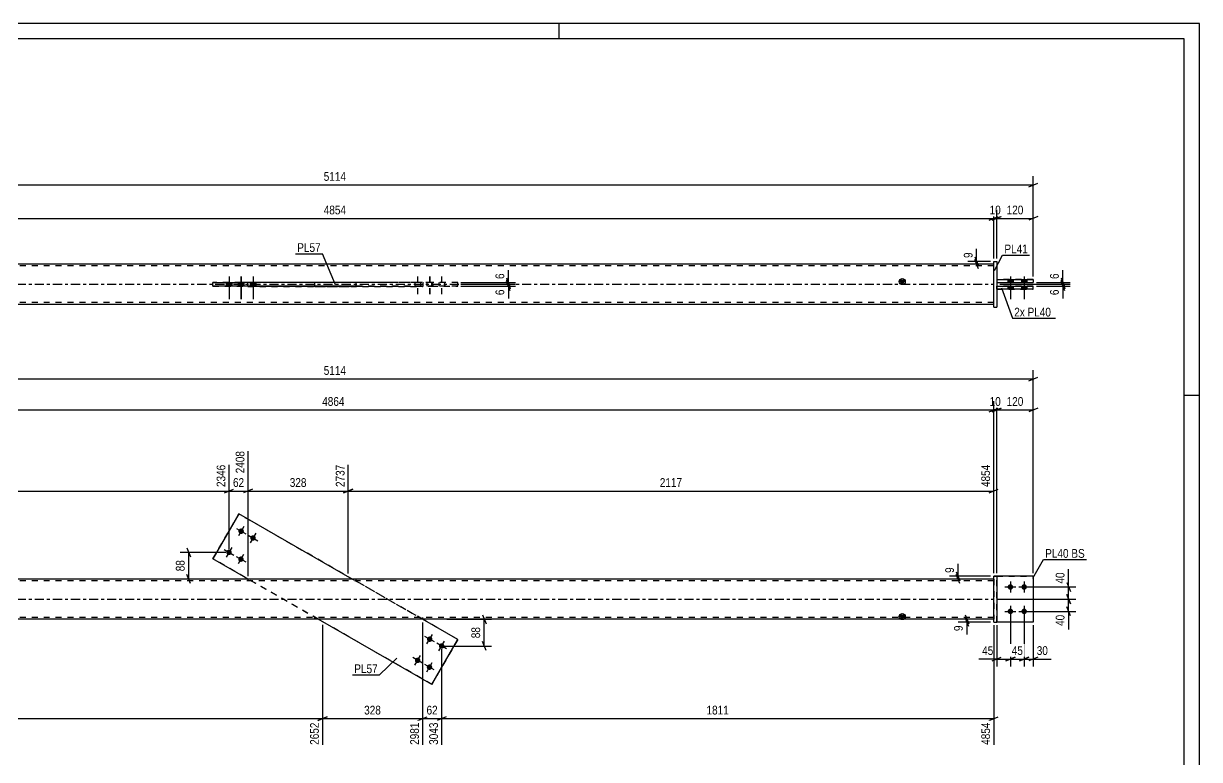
# Model space of a CAD drawing. Header units: millimetres. Extents: x 0 to 594, y 0 to 420.
# Drawn here: x 208.3 to 594, y 178.5 to 420 of the extents above; entities that cross this region are included whole.
import ezdxf

# ---------------------------------------------------------------- set-up
doc = ezdxf.new("R2010")
doc.units = ezdxf.units.MM
doc.linetypes.add('DXK_LINE_DOT2', pattern=[3.9198, 1.9599, -1.9599])
doc.linetypes.add('DXK_LINE_DOT3', pattern=[5.9187, 2.979, -0.9799, 0.9799, -0.9799])
doc.styles.add('Arial Narrow', font='ARIALN.TTF', dxfattribs={"height": 0.2})

# ---------------------------------------------------------------- blocks, each defined once
blk = doc.blocks.new('Unknown-581559839-1128')
at = {"color": 5, "linetype": 'Continuous'}
for p, q in [((594, 420), (0, 420)), ((384, 415), (384, 420)), ((594, 0), (594, 420)), ((589, 415), (5, 415)), ((589, 5), (589, 415)), ((594, 298), (589, 298))]:
    blk.add_line(p, q, dxfattribs=at)
blk = doc.blocks.new('Part-581559839-1918 - 1907')
at = {"color": 2, "linetype": 'Continuous'}
for p, q in [((278.84, 259.09), (270.39, 244.34)), ((278.84, 259.09), (278.84, 259.09)), ((316.11, 237.74), (278.84, 259.09)), ((281.91, 237.74), (270.39, 244.34)), ((270.39, 244.34), (270.39, 244.34)), ((342.23, 203.19), (304.95, 224.54)), ((350.68, 217.94), (339.15, 224.54)), ((342.23, 203.19), (350.68, 217.94)), ((350.68, 217.94), (350.68, 217.94)), ((342.23, 203.19), (342.23, 203.19))]:
    blk.add_line(p, q, dxfattribs=at)
at = {"color": 7, "linetype": 'DXK_LINE_DOT2'}
for p, q in [((270.39, 244.34), (278.84, 259.09)), ((350.68, 217.94), (278.84, 259.09)), ((342.23, 203.19), (270.39, 244.34)), ((304.95, 224.54), (281.91, 237.74)), ((339.15, 224.54), (316.11, 237.74)), ((350.68, 217.94), (342.23, 203.19))]:
    blk.add_line(p, q, dxfattribs=at)
blk = doc.blocks.new('Bolt-581559839-1910 - 1907')
at = {"linetype": 'Continuous'}
for points in [[(341.5, 218.91), (341.68, 218.89), (341.86, 218.83), (342.03, 218.74), (342.17, 218.61), (342.28, 218.46), (342.35, 218.29), (342.39, 218.1), (342.39, 217.92), (342.35, 217.73), (342.28, 217.56), (342.17, 217.41), (342.03, 217.28), (341.86, 217.19), (341.68, 217.13), (341.5, 217.11), (341.31, 217.13), (341.13, 217.19), (340.97, 217.28), (340.83, 217.41), (340.72, 217.56), (340.64, 217.73), (340.6, 217.92), (340.6, 218.1), (340.64, 218.29), (340.72, 218.46), (340.83, 218.61), (340.97, 218.74), (341.13, 218.83), (341.31, 218.89)], [(345.4, 216.67), (345.59, 216.65), (345.77, 216.59), (345.93, 216.5), (346.07, 216.37), (346.18, 216.22), (346.26, 216.05), (346.3, 215.87), (346.3, 215.68), (346.26, 215.49), (346.18, 215.32), (346.07, 215.17), (345.93, 215.04), (345.77, 214.95), (345.59, 214.89), (345.4, 214.87), (345.22, 214.89), (345.04, 214.95), (344.87, 215.04), (344.73, 215.17), (344.62, 215.32), (344.55, 215.49), (344.51, 215.68), (344.51, 215.87), (344.55, 216.05), (344.62, 216.22), (344.73, 216.37), (344.87, 216.5), (345.04, 216.59), (345.22, 216.65)], [(337.52, 211.97), (337.71, 211.95), (337.89, 211.89), (338.05, 211.8), (338.19, 211.67), (338.3, 211.52), (338.38, 211.35), (338.42, 211.16), (338.42, 210.97), (338.38, 210.79), (338.3, 210.62), (338.19, 210.47), (338.05, 210.34), (337.89, 210.25), (337.71, 210.19), (337.52, 210.17), (337.33, 210.19), (337.16, 210.25), (336.99, 210.34), (336.85, 210.47), (336.74, 210.62), (336.67, 210.79), (336.63, 210.97), (336.63, 211.16), (336.67, 211.35), (336.74, 211.52), (336.85, 211.67), (336.99, 211.8), (337.16, 211.89), (337.33, 211.95)], [(341.43, 209.73), (341.61, 209.71), (341.79, 209.65), (341.95, 209.56), (342.09, 209.43), (342.21, 209.28), (342.28, 209.11), (342.32, 208.93), (342.32, 208.74), (342.28, 208.55), (342.21, 208.38), (342.09, 208.23), (341.95, 208.1), (341.79, 208.01), (341.61, 207.95), (341.43, 207.93), (341.24, 207.95), (341.06, 208.01), (340.9, 208.1), (340.76, 208.23), (340.65, 208.38), (340.57, 208.55), (340.53, 208.74), (340.53, 208.93), (340.57, 209.11), (340.65, 209.28), (340.76, 209.43), (340.9, 209.56), (341.06, 209.65), (341.24, 209.71)]]:
    blk.add_hatch(color=1, dxfattribs=at).paths.add_polyline_path(points)
at = {"color": 1, "linetype": 'Continuous'}
for p, q in [((343.06, 217.11), (339.94, 218.9)), ((340.6, 216.45), (342.39, 219.57)), ((346.96, 214.88), (343.84, 216.67)), ((344.51, 214.21), (346.3, 217.33)), ((336.63, 209.51), (338.42, 212.63)), ((339.08, 210.17), (335.96, 211.96)), ((342.99, 207.94), (339.86, 209.73)), ((340.53, 207.27), (342.32, 210.39))]:
    blk.add_line(p, q, dxfattribs=at)
blk = doc.blocks.new('Bolt-581559839-1911 - 1907')
at = {"linetype": 'Continuous'}
for points in [[(279.64, 254.34), (279.83, 254.32), (280, 254.27), (280.17, 254.17), (280.31, 254.05), (280.42, 253.89), (280.49, 253.72), (280.53, 253.54), (280.53, 253.35), (280.49, 253.17), (280.42, 252.99), (280.31, 252.84), (280.17, 252.72), (280, 252.62), (279.83, 252.56), (279.64, 252.54), (279.45, 252.56), (279.27, 252.62), (279.11, 252.72), (278.97, 252.84), (278.86, 252.99), (278.78, 253.17), (278.74, 253.35), (278.74, 253.54), (278.78, 253.72), (278.86, 253.89), (278.97, 254.05), (279.11, 254.17), (279.27, 254.27), (279.45, 254.32)], [(283.54, 252.11), (283.73, 252.09), (283.91, 252.03), (284.07, 251.94), (284.21, 251.81), (284.32, 251.66), (284.4, 251.49), (284.44, 251.3), (284.44, 251.11), (284.4, 250.93), (284.32, 250.76), (284.21, 250.61), (284.07, 250.48), (283.91, 250.39), (283.73, 250.33), (283.54, 250.31), (283.36, 250.33), (283.18, 250.39), (283.01, 250.48), (282.87, 250.61), (282.76, 250.76), (282.69, 250.93), (282.65, 251.11), (282.65, 251.3), (282.69, 251.49), (282.76, 251.66), (282.87, 251.81), (283.01, 251.94), (283.18, 252.03), (283.36, 252.09)], [(275.66, 247.4), (275.85, 247.38), (276.03, 247.32), (276.19, 247.23), (276.33, 247.1), (276.44, 246.95), (276.52, 246.78), (276.56, 246.6), (276.56, 246.41), (276.52, 246.22), (276.44, 246.05), (276.33, 245.9), (276.19, 245.77), (276.03, 245.68), (275.85, 245.62), (275.66, 245.6), (275.47, 245.62), (275.3, 245.68), (275.13, 245.77), (274.99, 245.9), (274.88, 246.05), (274.81, 246.22), (274.77, 246.41), (274.77, 246.6), (274.81, 246.78), (274.88, 246.95), (274.99, 247.1), (275.13, 247.23), (275.3, 247.32), (275.47, 247.38)], [(279.57, 245.17), (279.75, 245.15), (279.93, 245.09), (280.1, 244.99), (280.24, 244.87), (280.35, 244.72), (280.42, 244.54), (280.46, 244.36), (280.46, 244.17), (280.42, 243.99), (280.35, 243.82), (280.24, 243.66), (280.1, 243.54), (279.93, 243.44), (279.75, 243.39), (279.57, 243.37), (279.38, 243.39), (279.2, 243.44), (279.04, 243.54), (278.9, 243.66), (278.79, 243.82), (278.71, 243.99), (278.67, 244.17), (278.67, 244.36), (278.71, 244.54), (278.79, 244.72), (278.9, 244.87), (279.04, 244.99), (279.2, 245.09), (279.38, 245.15)]]:
    blk.add_hatch(color=1, dxfattribs=at).paths.add_polyline_path(points)
at = {"color": 1, "linetype": 'Continuous'}
for p, q in [((280.53, 255.01), (278.74, 251.88)), ((278.08, 254.34), (281.2, 252.55)), ((281.98, 252.1), (285.1, 250.31)), ((284.44, 252.77), (282.65, 249.65)), ((274.1, 247.4), (277.22, 245.61)), ((276.56, 248.06), (274.77, 244.94)), ((278, 245.16), (281.13, 243.37)), ((280.46, 245.83), (278.67, 242.7))]:
    blk.add_line(p, q, dxfattribs=at)
blk = doc.blocks.new('Bolt-581559839-1913 - 1907')
at = {"linetype": 'Continuous'}
for points in [[(531.99, 236.04), (532.18, 236.02), (532.36, 235.96), (532.52, 235.87), (532.66, 235.74), (532.77, 235.59), (532.85, 235.42), (532.89, 235.23), (532.89, 235.04), (532.85, 234.86), (532.77, 234.69), (532.66, 234.54), (532.52, 234.41), (532.36, 234.32), (532.18, 234.26), (531.99, 234.24), (531.8, 234.26), (531.62, 234.32), (531.46, 234.41), (531.32, 234.54), (531.21, 234.69), (531.13, 234.86), (531.1, 235.04), (531.1, 235.23), (531.13, 235.42), (531.21, 235.59), (531.32, 235.74), (531.46, 235.87), (531.62, 235.96), (531.8, 236.02)], [(536.49, 236.04), (536.68, 236.02), (536.86, 235.96), (537.02, 235.87), (537.16, 235.74), (537.27, 235.59), (537.35, 235.42), (537.39, 235.23), (537.39, 235.04), (537.35, 234.86), (537.27, 234.69), (537.16, 234.54), (537.02, 234.41), (536.86, 234.32), (536.68, 234.26), (536.49, 234.24), (536.3, 234.26), (536.12, 234.32), (535.96, 234.41), (535.82, 234.54), (535.71, 234.69), (535.63, 234.86), (535.6, 235.04), (535.6, 235.23), (535.63, 235.42), (535.71, 235.59), (535.82, 235.74), (535.96, 235.87), (536.12, 235.96), (536.3, 236.02)], [(531.99, 228.04), (532.18, 228.02), (532.36, 227.96), (532.52, 227.87), (532.66, 227.74), (532.77, 227.59), (532.85, 227.42), (532.89, 227.23), (532.89, 227.04), (532.85, 226.86), (532.77, 226.69), (532.66, 226.54), (532.52, 226.41), (532.36, 226.32), (532.18, 226.26), (531.99, 226.24), (531.8, 226.26), (531.62, 226.32), (531.46, 226.41), (531.32, 226.54), (531.21, 226.69), (531.13, 226.86), (531.1, 227.04), (531.1, 227.23), (531.13, 227.42), (531.21, 227.59), (531.32, 227.74), (531.46, 227.87), (531.62, 227.96), (531.8, 228.02)], [(536.49, 228.04), (536.68, 228.02), (536.86, 227.96), (537.02, 227.87), (537.16, 227.74), (537.27, 227.59), (537.35, 227.42), (537.39, 227.23), (537.39, 227.04), (537.35, 226.86), (537.27, 226.69), (537.16, 226.54), (537.02, 226.41), (536.86, 226.32), (536.68, 226.26), (536.49, 226.24), (536.3, 226.26), (536.12, 226.32), (535.96, 226.41), (535.82, 226.54), (535.71, 226.69), (535.63, 226.86), (535.6, 227.04), (535.6, 227.23), (535.63, 227.42), (535.71, 227.59), (535.82, 227.74), (535.96, 227.87), (536.12, 227.96), (536.3, 228.02)]]:
    blk.add_hatch(color=1, dxfattribs=at).paths.add_polyline_path(points)
at = {"color": 1, "linetype": 'Continuous'}
for p, q in [((531.99, 236.94), (531.99, 233.34)), ((536.49, 236.94), (536.49, 233.34)), ((530.19, 235.14), (533.79, 235.14)), ((534.69, 235.14), (538.29, 235.14)), ((531.99, 228.94), (531.99, 225.34)), ((536.49, 228.94), (536.49, 225.34)), ((530.19, 227.14), (533.79, 227.14)), ((534.69, 227.14), (538.29, 227.14))]:
    blk.add_line(p, q, dxfattribs=at)
blk = doc.blocks.new('Part-581559839-1943 - 1907')
at = {"linetype": 'Continuous'}
blk.add_hatch(color=2, dxfattribs=at).paths.add_polyline_path([(496.49, 224.54), (495.69, 225.94), (497.29, 225.94)])
at = {"color": 2, "linetype": 'Continuous'}
for p, q in [((526.49, 237.74), (182.39, 237.74)), ((526.49, 224.54), (182.39, 224.54)), ((496.49, 224.54), (495.69, 225.94)), ((495.69, 225.94), (497.29, 225.94)), ((497.29, 225.94), (496.49, 224.54))]:
    blk.add_line(p, q, dxfattribs=at)
at = {"color": 7, "linetype": 'DXK_LINE_DOT2'}
for p, q in [((526.49, 237.14), (182.39, 237.14)), ((281.81, 237.74), (281.81, 237.14)), ((317.26, 237.74), (317.26, 237.14)), ((526.49, 237.74), (526.49, 224.54)), ((526.49, 225.14), (182.39, 225.14)), ((303.81, 224.54), (303.81, 225.14)), ((339.25, 224.54), (339.25, 225.14))]:
    blk.add_line(p, q, dxfattribs=at)
at = {"color": 7, "linetype": 'DXK_LINE_DOT3'}
blk.add_line((182.39, 231.14), (526.49, 231.14), dxfattribs=at)
at = {"color": 2, "linetype": 'Continuous'}
blk.add_circle((496.49, 225.44), 1, dxfattribs=at)
blk = doc.blocks.new('Part-581559839-1948 - 1907')
at = {"color": 2, "linetype": 'Continuous'}
for p, q in [((539.49, 238.64), (527.49, 238.64)), ((539.49, 238.64), (539.49, 238.64)), ((539.49, 238.64), (539.49, 223.64)), ((539.49, 223.64), (527.49, 223.64))]:
    blk.add_line(p, q, dxfattribs=at)
at = {"color": 7, "linetype": 'DXK_LINE_DOT2'}
for p, q in [((539.49, 238.64), (527.49, 238.64)), ((527.49, 238.64), (527.49, 238.64)), ((527.49, 223.64), (527.49, 238.64)), ((539.49, 238.64), (539.49, 238.64)), ((539.49, 223.64), (527.49, 223.64))]:
    blk.add_line(p, q, dxfattribs=at)
blk = doc.blocks.new('Part-581559839-1953 - 1907')
at = {"color": 7, "linetype": 'DXK_LINE_DOT2'}
for p, q in [((527.49, 238.64), (539.49, 238.64)), ((539.49, 238.64), (527.49, 238.64)), ((527.49, 238.64), (527.49, 238.64)), ((527.49, 223.64), (527.49, 238.64)), ((539.49, 238.64), (539.49, 238.64)), ((539.49, 238.64), (539.49, 223.64)), ((539.49, 223.64), (527.49, 223.64)), ((539.49, 223.64), (527.49, 223.64))]:
    blk.add_line(p, q, dxfattribs=at)
blk = doc.blocks.new('Part-581559839-1954 - 1907')
at = {"color": 2, "linetype": 'Continuous'}
for p, q in [((527.49, 238.64), (526.49, 238.64)), ((526.49, 223.64), (526.49, 238.64)), ((527.49, 238.64), (527.49, 223.64)), ((526.49, 223.64), (526.49, 223.64)), ((526.49, 223.64), (527.49, 223.64))]:
    blk.add_line(p, q, dxfattribs=at)
at = {"color": 7, "linetype": 'DXK_LINE_DOT2'}
for p, q in [((526.49, 238.64), (526.49, 238.64)), ((526.49, 238.64), (527.49, 238.64)), ((527.49, 238.64), (527.49, 238.64)), ((526.49, 223.64), (527.49, 223.64))]:
    blk.add_line(p, q, dxfattribs=at)
blk = doc.blocks.new('Part-581559839-2354 - 2348')
at = {"color": 2, "linetype": 'Continuous'}
for p, q in [((270.39, 333.85), (270.39, 335.05)), ((270.39, 335.05), (278.84, 335.05)), ((278.84, 333.85), (270.39, 333.85)), ((278.84, 333.85), (278.84, 335.05)), ((317.26, 335.05), (278.84, 335.05)), ((317.26, 333.85), (278.84, 333.85))]:
    blk.add_line(p, q, dxfattribs=at)
at = {"color": 7, "linetype": 'DXK_LINE_DOT2'}
for p, q in [((342.23, 335.05), (270.39, 335.05)), ((270.39, 333.85), (342.23, 333.85)), ((350.68, 335.05), (317.26, 335.05)), ((350.68, 333.85), (317.26, 333.85)), ((342.23, 333.85), (342.23, 335.05)), ((350.68, 335.05), (342.23, 335.05)), ((342.23, 333.85), (350.68, 333.85)), ((350.68, 333.85), (350.68, 335.05))]:
    blk.add_line(p, q, dxfattribs=at)
blk = doc.blocks.new('Bolt-581559839-2356 - 2348')
at = {"linetype": 'Continuous'}
for points in [[(532.89, 336.05), (531.09, 336.05), (531.09, 335.05), (532.89, 335.05)], [(532.89, 336.05), (531.09, 336.05), (531.09, 335.05), (532.89, 335.05)], [(537.39, 336.05), (535.59, 336.05), (535.59, 335.05), (537.39, 335.05)], [(537.39, 336.05), (535.59, 336.05), (535.59, 335.05), (537.39, 335.05)], [(532.89, 333.85), (531.09, 333.85), (531.09, 332.85), (532.89, 332.85)], [(532.89, 333.85), (531.09, 333.85), (531.09, 332.85), (532.89, 332.85)], [(537.39, 333.85), (535.59, 333.85), (535.59, 332.85), (537.39, 332.85)], [(537.39, 333.85), (535.59, 333.85), (535.59, 332.85), (537.39, 332.85)]]:
    blk.add_hatch(color=1, dxfattribs=at).paths.add_polyline_path(points)
at = {"color": 1, "linetype": 'Continuous'}
for p, q in [((531.09, 336.05), (531.09, 335.05)), ((531.09, 336.05), (531.09, 335.05)), ((531.99, 337.05), (531.99, 329.55)), ((531.99, 337.05), (531.99, 329.55)), ((532.89, 336.05), (532.89, 335.05)), ((532.89, 336.05), (532.89, 335.05)), ((535.59, 336.05), (535.59, 335.05)), ((535.59, 336.05), (535.59, 335.05)), ((536.49, 337.05), (536.49, 329.55)), ((536.49, 337.05), (536.49, 329.55)), ((537.39, 336.05), (537.39, 335.05)), ((537.39, 336.05), (537.39, 335.05)), ((531.09, 333.85), (531.09, 332.85)), ((531.09, 333.85), (531.09, 332.85)), ((532.89, 333.85), (532.89, 332.85)), ((532.89, 333.85), (532.89, 332.85)), ((535.59, 333.85), (535.59, 332.85)), ((535.59, 333.85), (535.59, 332.85)), ((537.39, 333.85), (537.39, 332.85)), ((537.39, 333.85), (537.39, 332.85))]:
    blk.add_line(p, q, dxfattribs=at)
blk = doc.blocks.new('Part-581559839-2372 - 2348')
at = {"color": 2, "linetype": 'Continuous'}
for p, q in [((526.49, 341.95), (526.49, 341.95)), ((526.49, 326.95), (526.49, 341.95)), ((526.49, 341.95), (527.49, 341.95)), ((527.49, 341.95), (527.49, 341.95)), ((527.49, 341.95), (527.49, 326.95)), ((526.49, 326.95), (527.49, 326.95)), ((526.49, 326.95), (526.49, 326.95)), ((527.49, 326.95), (527.49, 326.95))]:
    blk.add_line(p, q, dxfattribs=at)
at = {"color": 7, "linetype": 'DXK_LINE_DOT2'}
for p, q in [((526.49, 341.95), (526.49, 341.95)), ((526.49, 341.95), (527.49, 341.95)), ((526.49, 326.95), (527.49, 326.95))]:
    blk.add_line(p, q, dxfattribs=at)
blk = doc.blocks.new('Part-581559839-2377 - 2348')
at = {"color": 2, "linetype": 'Continuous'}
for p, q in [((527.49, 336.05), (539.49, 336.05)), ((527.49, 336.05), (527.49, 335.05)), ((539.49, 336.05), (539.49, 335.05)), ((527.49, 335.05), (539.49, 335.05))]:
    blk.add_line(p, q, dxfattribs=at)
at = {"color": 7, "linetype": 'DXK_LINE_DOT2'}
for p, q in [((527.49, 336.05), (527.49, 336.05)), ((539.49, 336.05), (527.49, 336.05)), ((539.49, 336.05), (539.49, 336.05)), ((527.49, 335.05), (539.49, 335.05))]:
    blk.add_line(p, q, dxfattribs=at)
blk = doc.blocks.new('Part-581559839-2382 - 2348')
at = {"color": 2, "linetype": 'Continuous'}
for p, q in [((527.49, 333.85), (539.49, 333.85)), ((527.49, 332.85), (527.49, 333.85)), ((539.49, 332.85), (527.49, 332.85)), ((539.49, 332.85), (539.49, 333.85))]:
    blk.add_line(p, q, dxfattribs=at)
at = {"color": 7, "linetype": 'DXK_LINE_DOT2'}
for p, q in [((539.49, 333.85), (527.49, 333.85)), ((527.49, 332.85), (539.49, 332.85))]:
    blk.add_line(p, q, dxfattribs=at)
blk = doc.blocks.new('Part-581559839-2387 - 2348')
at = {"linetype": 'Continuous'}
blk.add_hatch(color=2, dxfattribs=at).paths.add_polyline_path([(496.49, 334.45), (495.69, 335.85), (497.29, 335.85)])
at = {"color": 2, "linetype": 'Continuous'}
for p, q in [((526.49, 341.05), (182.39, 341.05)), ((496.49, 334.45), (495.69, 335.85)), ((495.69, 335.85), (497.29, 335.85)), ((497.29, 335.85), (496.49, 334.45)), ((281.81, 335.15), (317.26, 335.15)), ((281.81, 335.05), (281.81, 335.15)), ((281.81, 333.85), (281.81, 333.75)), ((281.81, 333.75), (281.81, 333.75)), ((317.26, 333.75), (281.81, 333.75)), ((303.81, 335.15), (303.81, 335.05)), ((303.81, 333.75), (303.81, 333.85)), ((317.26, 335.15), (317.26, 333.75)), ((526.49, 327.85), (182.39, 327.85))]:
    blk.add_line(p, q, dxfattribs=at)
at = {"color": 7, "linetype": 'DXK_LINE_DOT2'}
for p, q in [((526.49, 340.45), (182.39, 340.45)), ((526.49, 327.85), (526.49, 341.05)), ((281.81, 335.15), (317.26, 335.15)), ((281.81, 333.75), (281.81, 335.05)), ((281.81, 333.75), (317.26, 333.75)), ((303.81, 335.15), (303.81, 335.15)), ((303.81, 335.15), (303.81, 335.15)), ((303.81, 335.15), (339.25, 335.15)), ((303.81, 335.15), (339.25, 335.15)), ((303.81, 333.75), (303.81, 335.05)), ((339.25, 333.75), (303.81, 333.75)), ((303.81, 333.75), (303.81, 333.75)), ((303.81, 333.75), (339.25, 333.75)), ((339.25, 335.15), (339.25, 333.75)), ((526.49, 328.45), (182.39, 328.45))]:
    blk.add_line(p, q, dxfattribs=at)
at = {"color": 7, "linetype": 'DXK_LINE_DOT3'}
blk.add_line((182.39, 334.45), (526.49, 334.45), dxfattribs=at)
at = {"color": 2, "linetype": 'Continuous'}
blk.add_circle((496.49, 335.35), 1, dxfattribs=at)
blk = doc.blocks.new('Bolt-581559839-2393 - 2348')
at = {"linetype": 'Continuous'}
for points in [[(276.56, 335.05), (274.76, 335.05), (274.76, 333.85), (276.56, 333.85)], [(280.47, 335.05), (278.67, 335.05), (278.67, 333.85), (280.47, 333.85)], [(280.54, 335.05), (278.74, 335.05), (278.74, 333.85), (280.54, 333.85)], [(284.44, 335.05), (282.64, 335.05), (282.64, 333.85), (284.44, 333.85)]]:
    blk.add_hatch(color=1, dxfattribs=at).paths.add_polyline_path(points)
at = {"color": 1, "linetype": 'Continuous'}
for p, q in [((275.66, 337.05), (275.66, 329.55)), ((279.57, 337.05), (279.57, 329.55)), ((279.64, 337.05), (279.64, 329.55)), ((283.54, 337.05), (283.54, 329.55)), ((274.76, 335.05), (274.76, 333.85)), ((276.56, 335.05), (276.56, 333.85)), ((278.67, 335.05), (278.67, 333.85)), ((278.74, 335.05), (278.74, 333.85)), ((280.47, 335.05), (280.47, 333.85)), ((280.54, 335.05), (280.54, 333.85)), ((282.64, 335.05), (282.64, 333.85)), ((284.44, 335.05), (284.44, 333.85))]:
    blk.add_line(p, q, dxfattribs=at)
blk = doc.blocks.new('Bolt-581559839-2394 - 2348')
at = {"color": 1, "linetype": 'DXK_LINE_DOT2'}
for p, q in [((337.52, 337.05), (337.52, 329.55)), ((341.43, 337.05), (341.43, 329.55)), ((341.5, 337.05), (341.5, 329.55)), ((345.4, 337.05), (345.4, 329.55)), ((336.62, 335.05), (336.62, 333.85)), ((338.42, 335.05), (338.42, 333.85)), ((340.53, 335.05), (340.53, 333.85)), ((340.6, 335.05), (340.6, 333.85)), ((342.33, 335.05), (342.33, 333.85)), ((342.4, 335.05), (342.4, 333.85)), ((344.5, 335.05), (344.5, 333.85)), ((346.3, 335.05), (346.3, 333.85))]:
    blk.add_line(p, q, dxfattribs=at)
blk = doc.blocks.new('StraightDimension-581559839-2110 - 1907')
at = {"color": 7, "linetype": 'Continuous'}
for p, q in [((531.99, 226.14), (531.99, 209.09)), ((527.49, 222.64), (527.49, 209.09)), ((525.99, 210.89), (528.99, 212.09)), ((527.49, 211.49), (531.99, 211.49)), ((533.49, 212.09), (530.49, 210.89))]:
    blk.add_line(p, q, dxfattribs=at)
at = {"color": 0}
blk.add_wipeout([(526.97, 212.24), (526.97, 216.44), (522.11, 216.44), (522.11, 212.24)], dxfattribs=at)
at = {"color": 7, "linetype": 'Continuous'}
blk.add_line((527.49, 211.49), (521.58, 211.49), dxfattribs=at)
blk.add_line((527.49, 211.49), (521.58, 211.49), dxfattribs=at)
at = {"color": 3, "style": 'Arial Narrow'}
blk.add_text('45', height=2.863, dxfattribs=at).set_placement((522.71, 212.84))
blk = doc.blocks.new('StraightDimension-581559839-2253 - 1907')
at = {"color": 7, "linetype": 'Continuous'}
for p, q in [((275.66, 247.5), (275.66, 275.24)), ((95.79, 267.23), (92.79, 266.03)), ((94.29, 238.74), (94.29, 269.76)), ((94.29, 266.63), (275.66, 266.63)), ((274.16, 266.03), (277.16, 267.23))]:
    blk.add_line(p, q, dxfattribs=at)
at = {"color": 0, "linetype": 'Continuous'}
for points in [[(275.06, 275.84), (270.86, 275.84), (270.86, 267.33), (275.06, 267.33)], [(93.69, 270.36), (89.49, 270.36), (89.49, 267.33), (93.69, 267.33)]]:
    blk.add_wipeout(points, dxfattribs=at)
at = {"color": 0}
blk.add_wipeout([(189.23, 267.38), (189.23, 271.58), (180.72, 271.58), (180.72, 267.38)], dxfattribs=at)
at = {"color": 3, "linetype": 'Continuous', "style": 'Arial Narrow'}
for s, height, p in [('2346', 2.863, (274.46, 267.93)), ('0', 2.86, (93.09, 267.93))]:
    blk.add_text(s, height=height, rotation=90.0002, dxfattribs=at).set_placement(p)
at = {"color": 3, "style": 'Arial Narrow'}
blk.add_text('2346', height=2.863, dxfattribs=at).set_placement((181.32, 267.98))
blk = doc.blocks.new('StraightDimension-581559839-2018 - 1907')
at = {"color": 7, "linetype": 'Continuous'}
for p, q in [((514.21, 240.14), (515.41, 237.14)), ((515.41, 236.24), (514.21, 239.24)), ((525.49, 238.64), (511.96, 238.64)), ((525.49, 237.74), (511.96, 237.74)), ((514.81, 237.74), (514.81, 238.64))]:
    blk.add_line(p, q, dxfattribs=at)
at = {"color": 0}
blk.add_wipeout([(514.06, 242.19), (509.86, 242.19), (509.86, 239.16), (514.06, 239.16)], dxfattribs=at)
at = {"color": 7, "linetype": 'Continuous'}
blk.add_line((514.81, 238.64), (514.81, 242.72), dxfattribs=at)
blk.add_line((514.81, 238.64), (514.81, 242.72), dxfattribs=at)
at = {"color": 3, "style": 'Arial Narrow'}
blk.add_text('9', height=2.86, rotation=90.0002, dxfattribs=at).set_placement((513.46, 239.76))
blk = doc.blocks.new('StraightDimension-581559839-2033 - 1907')
at = {"color": 7, "linetype": 'Continuous'}
for p, q in [((550.45, 236.64), (551.65, 233.64)), ((537.49, 235.14), (553.45, 235.14)), ((551.65, 229.64), (550.45, 232.64)), ((551.05, 231.14), (551.05, 235.14)), ((527.49, 231.14), (553.45, 231.14))]:
    blk.add_line(p, q, dxfattribs=at)
at = {"color": 0}
blk.add_wipeout([(550.3, 240.52), (546.1, 240.52), (546.1, 235.66), (550.3, 235.66)], dxfattribs=at)
at = {"color": 7, "linetype": 'Continuous'}
blk.add_line((551.05, 235.14), (551.05, 241.04), dxfattribs=at)
blk.add_line((551.05, 235.14), (551.05, 241.04), dxfattribs=at)
at = {"color": 3, "style": 'Arial Narrow'}
blk.add_text('40', height=2.863, rotation=90.0002, dxfattribs=at).set_placement((549.7, 236.26))
blk = doc.blocks.new('StraightDimension-581559839-1963 - 1907')
at = {"color": 7, "linetype": 'Continuous'}
for p, q in [((525.99, 292.62), (528.99, 293.82)), ((527.49, 239.64), (527.49, 296.07)), ((527.49, 293.22), (539.49, 293.22)), ((540.99, 293.82), (537.99, 292.62)), ((539.49, 239.64), (539.49, 296.07))]:
    blk.add_line(p, q, dxfattribs=at)
at = {"color": 0}
blk.add_wipeout([(536.83, 293.97), (536.83, 298.17), (530.15, 298.17), (530.15, 293.97)], dxfattribs=at)
at = {"color": 3, "style": 'Arial Narrow'}
blk.add_text('120', height=2.863, dxfattribs=at).set_placement((530.75, 294.57))
blk = doc.blocks.new('StraightDimension-581559839-1979 - 1907')
at = {"color": 7, "linetype": 'Continuous'}
for p, q in [((524.99, 292.62), (527.99, 293.82)), ((528.99, 293.82), (525.99, 292.62)), ((526.49, 239.64), (526.49, 296.07)), ((526.49, 293.22), (527.49, 293.22)), ((527.49, 239.64), (527.49, 296.07))]:
    blk.add_line(p, q, dxfattribs=at)
at = {"color": 0}
blk.add_wipeout([(529.42, 293.97), (529.42, 298.17), (524.56, 298.17), (524.56, 293.97)], dxfattribs=at)
at = {"color": 3, "style": 'Arial Narrow'}
blk.add_text('10', height=2.863, dxfattribs=at).set_placement((525.16, 294.57))
blk = doc.blocks.new('StraightDimension-581559839-2263 - 1907')
at = {"color": 7, "linetype": 'Continuous'}
for p, q in [((281.91, 238.74), (281.91, 279.74)), ((275.66, 247.5), (275.66, 275.24)), ((274.16, 266.03), (277.16, 267.23)), ((275.66, 266.63), (281.91, 266.63)), ((283.41, 267.23), (280.41, 266.03))]:
    blk.add_line(p, q, dxfattribs=at)
at = {"color": 0}
blk.add_wipeout([(281.21, 267.38), (281.21, 271.58), (276.36, 271.58), (276.36, 267.38)], dxfattribs=at)
at = {"color": 0, "linetype": 'Continuous'}
blk.add_wipeout([(281.31, 280.34), (277.11, 280.34), (277.11, 271.83), (281.31, 271.83)], dxfattribs=at)
at = {"color": 3, "linetype": 'Continuous', "style": 'Arial Narrow'}
blk.add_text('2408', height=2.863, rotation=90.0002, dxfattribs=at).set_placement((280.71, 272.43))
at = {"color": 3, "style": 'Arial Narrow'}
blk.add_text('62', height=2.863, dxfattribs=at).set_placement((276.96, 267.98))
blk = doc.blocks.new('StraightDimension-581559839-1990 - 1907')
at = {"color": 7, "linetype": 'Continuous'}
for p, q in [((93.29, 293.22), (526.49, 293.22)), ((524.99, 292.62), (527.99, 293.82)), ((526.49, 239.64), (526.49, 296.07))]:
    blk.add_line(p, q, dxfattribs=at)
at = {"color": 0}
blk.add_wipeout([(314.15, 293.97), (314.15, 298.17), (305.63, 298.17), (305.63, 293.97)], dxfattribs=at)
at = {"color": 3, "style": 'Arial Narrow'}
blk.add_text('4864', height=2.863, dxfattribs=at).set_placement((306.23, 294.57))
blk = doc.blocks.new('StraightDimension-581559839-2025 - 1907')
at = {"color": 7, "linetype": 'Continuous'}
for p, q in [((261.84, 248), (263.04, 245)), ((274.66, 246.5), (259.59, 246.5)), ((262.44, 237.74), (262.44, 246.5)), ((263.04, 236.24), (261.84, 239.24)), ((270.5, 237.74), (259.59, 237.74))]:
    blk.add_line(p, q, dxfattribs=at)
at = {"color": 0}
blk.add_wipeout([(261.69, 244.55), (257.49, 244.55), (257.49, 239.69), (261.69, 239.69)], dxfattribs=at)
at = {"color": 3, "style": 'Arial Narrow'}
blk.add_text('88', height=2.863, rotation=90.0002, dxfattribs=at).set_placement((261.09, 240.29))
blk = doc.blocks.new('StraightDimension-581559839-2048 - 1907')
at = {"color": 7, "linetype": 'Continuous'}
for p, q in [((550.45, 232.64), (551.65, 229.64)), ((527.49, 231.14), (553.45, 231.14)), ((551.65, 225.64), (550.45, 228.64)), ((551.05, 227.14), (551.05, 231.14)), ((537.49, 227.14), (553.45, 227.14))]:
    blk.add_line(p, q, dxfattribs=at)
at = {"color": 0}
blk.add_wipeout([(550.3, 226.61), (546.1, 226.61), (546.1, 221.76), (550.3, 221.76)], dxfattribs=at)
at = {"color": 7, "linetype": 'Continuous'}
blk.add_line((551.05, 227.14), (551.05, 221.23), dxfattribs=at)
blk.add_line((551.05, 227.14), (551.05, 221.23), dxfattribs=at)
at = {"color": 3, "style": 'Arial Narrow'}
blk.add_text('40', height=2.863, rotation=90.0002, dxfattribs=at).set_placement((549.7, 222.36))
blk = doc.blocks.new('StraightDimension-581559839-2062 - 1907')
at = {"color": 7, "linetype": 'Continuous'}
for p, q in [((347.15, 224.54), (361.77, 224.54)), ((358.77, 226.04), (359.97, 223.04)), ((359.37, 215.77), (359.37, 224.54)), ((359.97, 214.27), (358.77, 217.27)), ((346.4, 215.77), (361.77, 215.77))]:
    blk.add_line(p, q, dxfattribs=at)
at = {"color": 0}
blk.add_wipeout([(358.62, 222.58), (354.42, 222.58), (354.42, 217.73), (358.62, 217.73)], dxfattribs=at)
at = {"color": 3, "style": 'Arial Narrow'}
blk.add_text('88', height=2.863, rotation=90.0002, dxfattribs=at).set_placement((358.02, 218.33))
blk = doc.blocks.new('StraightDimension-581559839-2279 - 1907')
at = {"color": 7, "linetype": 'Continuous'}
for p, q in [((281.91, 238.74), (281.91, 279.74)), ((314.76, 239.51), (314.76, 275.24)), ((283.41, 267.23), (280.41, 266.03)), ((281.91, 266.63), (314.76, 266.63)), ((313.26, 266.03), (316.26, 267.23))]:
    blk.add_line(p, q, dxfattribs=at)
at = {"color": 0, "linetype": 'Continuous'}
blk.add_wipeout([(314.16, 275.84), (309.96, 275.84), (309.96, 267.33), (314.16, 267.33)], dxfattribs=at)
at = {"color": 0}
blk.add_wipeout([(301.68, 267.38), (301.68, 271.58), (294.99, 271.58), (294.99, 267.38)], dxfattribs=at)
at = {"color": 3, "linetype": 'Continuous', "style": 'Arial Narrow'}
blk.add_text('2737', height=2.863, rotation=90.0002, dxfattribs=at).set_placement((313.56, 267.93))
at = {"color": 3, "style": 'Arial Narrow'}
blk.add_text('328', height=2.863, dxfattribs=at).set_placement((295.59, 267.98))
blk = doc.blocks.new('StraightDimension-581559839-2215 - 1907')
at = {"color": 7, "linetype": 'Continuous'}
for p, q in [((94.29, 222.64), (94.29, 188.83)), ((306.31, 222.76), (306.31, 183.35)), ((95.79, 192.56), (92.79, 191.36)), ((94.29, 191.96), (306.31, 191.96)), ((304.81, 191.36), (307.81, 192.56))]:
    blk.add_line(p, q, dxfattribs=at)
at = {"color": 0}
blk.add_wipeout([(204.55, 192.71), (204.55, 196.91), (196.04, 196.91), (196.04, 192.71)], dxfattribs=at)
at = {"color": 0, "linetype": 'Continuous'}
for points in [[(93.69, 191.26), (89.49, 191.26), (89.49, 188.23), (93.69, 188.23)], [(305.71, 191.26), (301.51, 191.26), (301.51, 182.75), (305.71, 182.75)]]:
    blk.add_wipeout(points, dxfattribs=at)
at = {"color": 3, "style": 'Arial Narrow'}
blk.add_text('2652', height=2.863, dxfattribs=at).set_placement((196.64, 193.31))
at = {"color": 3, "linetype": 'Continuous', "style": 'Arial Narrow'}
for s, height, p in [('0', 2.86, (93.09, 188.83)), ('2652', 2.863, (305.11, 183.35))]:
    blk.add_text(s, height=height, rotation=90.0002, dxfattribs=at).set_placement(p)
blk = doc.blocks.new('StraightDimension-581559839-2087 - 1907')
at = {"color": 7, "linetype": 'Continuous'}
for p, q in [((536.49, 226.14), (536.49, 209.09)), ((539.49, 222.64), (539.49, 209.09)), ((534.99, 210.89), (537.99, 212.09)), ((536.49, 211.49), (539.49, 211.49)), ((540.99, 212.09), (537.99, 210.89))]:
    blk.add_line(p, q, dxfattribs=at)
at = {"color": 0}
blk.add_wipeout([(544.87, 212.24), (544.87, 216.44), (540.02, 216.44), (540.02, 212.24)], dxfattribs=at)
at = {"color": 7, "linetype": 'Continuous'}
blk.add_line((539.49, 211.49), (545.4, 211.49), dxfattribs=at)
blk.add_line((539.49, 211.49), (545.4, 211.49), dxfattribs=at)
at = {"color": 3, "style": 'Arial Narrow'}
blk.add_text('30', height=2.863, dxfattribs=at).set_placement((540.62, 212.84))
blk = doc.blocks.new('StraightDimension-581559839-2100 - 1907')
at = {"color": 7, "linetype": 'Continuous'}
for p, q in [((531.99, 226.14), (531.99, 209.09)), ((536.49, 226.14), (536.49, 209.09)), ((530.49, 210.89), (533.49, 212.09)), ((531.99, 211.49), (536.49, 211.49)), ((537.99, 212.09), (534.99, 210.89))]:
    blk.add_line(p, q, dxfattribs=at)
at = {"color": 0}
blk.add_wipeout([(536.67, 212.24), (536.67, 216.44), (531.81, 216.44), (531.81, 212.24)], dxfattribs=at)
at = {"color": 3, "style": 'Arial Narrow'}
blk.add_text('45', height=2.863, dxfattribs=at).set_placement((532.41, 212.84))
blk = doc.blocks.new('StraightDimension-581559839-2304 - 1907')
at = {"color": 7, "linetype": 'Continuous'}
for p, q in [((539.49, 239.64), (539.49, 306.24)), ((81.29, 303.39), (539.49, 303.39)), ((537.99, 302.79), (540.99, 303.99))]:
    blk.add_line(p, q, dxfattribs=at)
at = {"color": 0}
blk.add_wipeout([(314.65, 304.14), (314.65, 308.34), (306.13, 308.34), (306.13, 304.14)], dxfattribs=at)
at = {"color": 3, "style": 'Arial Narrow'}
blk.add_text('5114', height=2.863, dxfattribs=at).set_placement((306.73, 304.74))
blk = doc.blocks.new('StraightDimension-581559839-2127 - 1907')
at = {"color": 7, "linetype": 'Continuous'}
for p, q in [((525.49, 224.54), (514.84, 224.54)), ((517.09, 226.04), (518.29, 223.04)), ((518.29, 222.14), (517.09, 225.14)), ((517.69, 223.64), (517.69, 224.54)), ((525.49, 223.64), (514.84, 223.64))]:
    blk.add_line(p, q, dxfattribs=at)
at = {"color": 0}
blk.add_wipeout([(516.94, 223.11), (512.74, 223.11), (512.74, 220.08), (516.94, 220.08)], dxfattribs=at)
at = {"color": 7, "linetype": 'Continuous'}
blk.add_line((517.69, 223.64), (517.69, 219.56), dxfattribs=at)
blk.add_line((517.69, 223.64), (517.69, 219.56), dxfattribs=at)
at = {"color": 3, "style": 'Arial Narrow'}
blk.add_text('9', height=2.86, rotation=90.0002, dxfattribs=at).set_placement((516.34, 220.68))
blk = doc.blocks.new('StraightDimension-581559839-2181 - 1907')
at = {"color": 7, "linetype": 'Continuous'}
for p, q in [((526.49, 222.64), (526.49, 183.35)), ((345.4, 214.77), (345.4, 183.35)), ((346.9, 192.56), (343.9, 191.36)), ((345.4, 191.96), (526.49, 191.96)), ((524.99, 191.36), (527.99, 192.56))]:
    blk.add_line(p, q, dxfattribs=at)
at = {"color": 0}
blk.add_wipeout([(440.2, 192.71), (440.2, 196.91), (431.69, 196.91), (431.69, 192.71)], dxfattribs=at)
at = {"color": 0, "linetype": 'Continuous'}
blk.add_wipeout([(525.89, 191.26), (521.69, 191.26), (521.69, 182.75), (525.89, 182.75)], dxfattribs=at)
at = {"color": 3, "style": 'Arial Narrow'}
blk.add_text('1811', height=2.863, dxfattribs=at).set_placement((432.29, 193.31))
at = {"color": 3, "linetype": 'Continuous', "style": 'Arial Narrow'}
blk.add_text('4854', height=2.863, rotation=90.0002, dxfattribs=at).set_placement((525.29, 183.35))
blk = doc.blocks.new('StraightDimension-581559839-2193 - 1907')
at = {"color": 7, "linetype": 'Continuous'}
for p, q in [((339.15, 223.54), (339.15, 183.35)), ((345.4, 214.77), (345.4, 183.35)), ((337.65, 191.36), (340.65, 192.56)), ((339.15, 191.96), (345.4, 191.96)), ((346.9, 192.56), (343.9, 191.36))]:
    blk.add_line(p, q, dxfattribs=at)
at = {"color": 0}
blk.add_wipeout([(344.71, 192.71), (344.71, 196.91), (339.85, 196.91), (339.85, 192.71)], dxfattribs=at)
at = {"color": 3, "style": 'Arial Narrow'}
blk.add_text('62', height=2.863, dxfattribs=at).set_placement((340.45, 193.31))
at = {"color": 0, "linetype": 'Continuous'}
blk.add_wipeout([(344.8, 191.26), (340.6, 191.26), (340.6, 182.75), (344.8, 182.75)], dxfattribs=at)
at = {"color": 3, "linetype": 'Continuous', "style": 'Arial Narrow'}
blk.add_text('3043', height=2.863, rotation=90.0002, dxfattribs=at).set_placement((344.2, 183.35))
blk = doc.blocks.new('StraightDimension-581559839-2207 - 1907')
at = {"color": 7, "linetype": 'Continuous'}
for p, q in [((306.31, 222.76), (306.31, 183.35)), ((339.15, 223.54), (339.15, 183.35)), ((307.81, 192.56), (304.81, 191.36)), ((306.31, 191.96), (339.15, 191.96)), ((337.65, 191.36), (340.65, 192.56))]:
    blk.add_line(p, q, dxfattribs=at)
at = {"color": 0}
blk.add_wipeout([(326.07, 192.71), (326.07, 196.91), (319.39, 196.91), (319.39, 192.71)], dxfattribs=at)
at = {"color": 0, "linetype": 'Continuous'}
blk.add_wipeout([(338.55, 191.26), (334.35, 191.26), (334.35, 182.75), (338.55, 182.75)], dxfattribs=at)
at = {"color": 3, "style": 'Arial Narrow'}
blk.add_text('328', height=2.863, dxfattribs=at).set_placement((319.99, 193.31))
at = {"color": 3, "linetype": 'Continuous', "style": 'Arial Narrow'}
blk.add_text('2981', height=2.863, rotation=90.0002, dxfattribs=at).set_placement((337.95, 183.35))
blk = doc.blocks.new('StraightDimension-581559839-2295 - 1907')
at = {"color": 7, "linetype": 'Continuous'}
for p, q in [((314.76, 239.51), (314.76, 275.24)), ((526.49, 239.64), (526.49, 275.24)), ((316.26, 267.23), (313.26, 266.03)), ((314.76, 266.63), (526.49, 266.63)), ((524.99, 266.03), (527.99, 267.23))]:
    blk.add_line(p, q, dxfattribs=at)
at = {"color": 0, "linetype": 'Continuous'}
blk.add_wipeout([(525.89, 275.84), (521.69, 275.84), (521.69, 267.33), (525.89, 267.33)], dxfattribs=at)
at = {"color": 0}
blk.add_wipeout([(424.88, 267.38), (424.88, 271.58), (416.37, 271.58), (416.37, 267.38)], dxfattribs=at)
at = {"color": 3, "linetype": 'Continuous', "style": 'Arial Narrow'}
blk.add_text('4854', height=2.863, rotation=90.0002, dxfattribs=at).set_placement((525.29, 267.93))
at = {"color": 3, "style": 'Arial Narrow'}
blk.add_text('2117', height=2.863, dxfattribs=at).set_placement((416.97, 267.98))
blk = doc.blocks.new('StraightDimension-581559839-2543 - 2348')
at = {"color": 7, "linetype": 'Continuous'}
for p, q in [((520.31, 343.45), (521.51, 340.45)), ((525.49, 341.95), (518.06, 341.95)), ((525.49, 341.05), (518.06, 341.05)), ((521.51, 339.55), (520.31, 342.55)), ((520.91, 341.05), (520.91, 341.95))]:
    blk.add_line(p, q, dxfattribs=at)
at = {"color": 0}
blk.add_wipeout([(520.16, 345.5), (515.96, 345.5), (515.96, 342.48), (520.16, 342.48)], dxfattribs=at)
at = {"color": 7, "linetype": 'Continuous'}
blk.add_line((520.91, 341.95), (520.91, 346.03), dxfattribs=at)
blk.add_line((520.91, 341.95), (520.91, 346.03), dxfattribs=at)
at = {"color": 3, "style": 'Arial Narrow'}
blk.add_text('9', height=2.86, rotation=90.0002, dxfattribs=at).set_placement((519.56, 343.08))
blk = doc.blocks.new('StraightDimension-581559839-2398 - 2348')
at = {"color": 7, "linetype": 'Continuous'}
for p, q in [((81.29, 367.05), (539.49, 367.05)), ((537.99, 366.45), (540.99, 367.65)), ((539.49, 337.05), (539.49, 369.9))]:
    blk.add_line(p, q, dxfattribs=at)
at = {"color": 0}
blk.add_wipeout([(314.65, 367.8), (314.65, 372), (306.13, 372), (306.13, 367.8)], dxfattribs=at)
at = {"color": 3, "style": 'Arial Narrow'}
blk.add_text('5114', height=2.863, dxfattribs=at).set_placement((306.73, 368.4))
blk = doc.blocks.new('StraightDimension-581559839-2429 - 2348')
at = {"color": 7, "linetype": 'Continuous'}
for p, q in [((526.49, 342.95), (526.49, 358.89)), ((94.29, 356.04), (526.49, 356.04)), ((524.99, 355.44), (527.99, 356.64))]:
    blk.add_line(p, q, dxfattribs=at)
at = {"color": 0}
blk.add_wipeout([(314.65, 356.79), (314.65, 360.99), (306.13, 360.99), (306.13, 356.79)], dxfattribs=at)
at = {"color": 3, "style": 'Arial Narrow'}
blk.add_text('4854', height=2.863, dxfattribs=at).set_placement((306.73, 357.39))
blk = doc.blocks.new('StraightDimension-581559839-2439 - 2348')
at = {"color": 7, "linetype": 'Continuous'}
for p, q in [((526.49, 342.95), (526.49, 358.89)), ((527.49, 342.95), (527.49, 358.89)), ((524.99, 355.44), (527.99, 356.64)), ((528.99, 356.64), (525.99, 355.44)), ((526.49, 356.04), (527.49, 356.04))]:
    blk.add_line(p, q, dxfattribs=at)
at = {"color": 0}
blk.add_wipeout([(529.42, 356.79), (529.42, 360.99), (524.56, 360.99), (524.56, 356.79)], dxfattribs=at)
at = {"color": 3, "style": 'Arial Narrow'}
blk.add_text('10', height=2.863, dxfattribs=at).set_placement((525.16, 357.39))
blk = doc.blocks.new('StraightDimension-581559839-2449 - 2348')
at = {"color": 7, "linetype": 'Continuous'}
for p, q in [((527.49, 342.95), (527.49, 358.89)), ((539.49, 337.05), (539.49, 358.89)), ((525.99, 355.44), (528.99, 356.64)), ((527.49, 356.04), (539.49, 356.04)), ((540.99, 356.64), (537.99, 355.44))]:
    blk.add_line(p, q, dxfattribs=at)
at = {"color": 0}
blk.add_wipeout([(536.83, 356.79), (536.83, 360.99), (530.15, 360.99), (530.15, 356.79)], dxfattribs=at)
at = {"color": 3, "style": 'Arial Narrow'}
blk.add_text('120', height=2.863, dxfattribs=at).set_placement((530.75, 357.39))
blk = doc.blocks.new('StraightDimension-581559839-2524 - 2348')
at = {"color": 7, "linetype": 'Continuous'}
for p, q in [((548.59, 335.95), (549.79, 332.95)), ((528.49, 334.45), (551.59, 334.45)), ((540.49, 333.85), (551.59, 333.85)), ((549.79, 332.35), (548.59, 335.35)), ((549.19, 333.85), (549.19, 334.45))]:
    blk.add_line(p, q, dxfattribs=at)
at = {"color": 0}
blk.add_wipeout([(548.44, 333.33), (544.24, 333.33), (544.24, 330.3), (548.44, 330.3)], dxfattribs=at)
at = {"color": 7, "linetype": 'Continuous'}
blk.add_line((549.19, 333.85), (549.19, 329.77), dxfattribs=at)
blk.add_line((549.19, 333.85), (549.19, 329.77), dxfattribs=at)
at = {"color": 3, "style": 'Arial Narrow'}
blk.add_text('6', height=2.86, rotation=90.0002, dxfattribs=at).set_placement((547.84, 330.9))
blk = doc.blocks.new('StraightDimension-581559839-2471 - 2348')
at = {"color": 7, "linetype": 'Continuous'}
for p, q in [((366.69, 335.95), (367.89, 332.95)), ((351.68, 334.45), (369.69, 334.45)), ((351.68, 333.85), (369.69, 333.85)), ((367.89, 332.35), (366.69, 335.35)), ((367.29, 333.85), (367.29, 334.45))]:
    blk.add_line(p, q, dxfattribs=at)
at = {"color": 0}
blk.add_wipeout([(366.54, 333.33), (362.34, 333.33), (362.34, 330.3), (366.54, 330.3)], dxfattribs=at)
at = {"color": 7, "linetype": 'Continuous'}
blk.add_line((367.29, 333.85), (367.29, 329.77), dxfattribs=at)
blk.add_line((367.29, 333.85), (367.29, 329.77), dxfattribs=at)
at = {"color": 3, "style": 'Arial Narrow'}
blk.add_text('6', height=2.86, rotation=90.0002, dxfattribs=at).set_placement((365.94, 330.9))
blk = doc.blocks.new('StraightDimension-581559839-2475 - 2348')
at = {"color": 7, "linetype": 'Continuous'}
for p, q in [((366.69, 336.55), (367.89, 333.55)), ((367.89, 332.95), (366.69, 335.95)), ((351.68, 335.05), (369.69, 335.05)), ((351.68, 334.45), (369.69, 334.45)), ((367.29, 334.45), (367.29, 335.05))]:
    blk.add_line(p, q, dxfattribs=at)
at = {"color": 0}
blk.add_wipeout([(366.54, 338.6), (362.34, 338.6), (362.34, 335.58), (366.54, 335.58)], dxfattribs=at)
at = {"color": 7, "linetype": 'Continuous'}
blk.add_line((367.29, 335.05), (367.29, 339.13), dxfattribs=at)
blk.add_line((367.29, 335.05), (367.29, 339.13), dxfattribs=at)
at = {"color": 3, "style": 'Arial Narrow'}
blk.add_text('6', height=2.86, rotation=90.0002, dxfattribs=at).set_placement((365.94, 336.18))
blk = doc.blocks.new('StraightDimension-581559839-2533 - 2348')
at = {"color": 7, "linetype": 'Continuous'}
for p, q in [((548.59, 336.55), (549.79, 333.55)), ((549.79, 332.95), (548.59, 335.95)), ((528.49, 334.45), (551.59, 334.45)), ((540.49, 335.05), (551.59, 335.05)), ((549.19, 334.45), (549.19, 335.05))]:
    blk.add_line(p, q, dxfattribs=at)
at = {"color": 0}
blk.add_wipeout([(548.44, 338.6), (544.24, 338.6), (544.24, 335.58), (548.44, 335.58)], dxfattribs=at)
at = {"color": 7, "linetype": 'Continuous'}
blk.add_line((549.19, 335.05), (549.19, 339.13), dxfattribs=at)
blk.add_line((549.19, 335.05), (549.19, 339.13), dxfattribs=at)
at = {"color": 3, "style": 'Arial Narrow'}
blk.add_text('6', height=2.86, rotation=90.0002, dxfattribs=at).set_placement((547.84, 336.18))
blk = doc.blocks.new('Mark-581559839-1914 - 1907')
at = {"color": 0}
blk.add_wipeout([(324.44, 206.88), (324.44, 209.88), (316.76, 209.88), (316.76, 206.88)], dxfattribs=at)
blk.add_wipeout([(324.44, 206.88), (324.44, 209.88), (316.76, 209.88), (316.76, 206.88)], dxfattribs=at)
at = {"color": 30, "linetype": 'Continuous'}
for p in [(330.71, 211.76), (316.16, 206.28)]:
    blk.add_line(p, (325.04, 206.28), dxfattribs=at)
at = {"color": 3, "style": 'Arial Narrow'}
blk.add_text('PL57', height=2.863, dxfattribs=at).set_placement((316.76, 206.88))
blk = doc.blocks.new('MarkSet-581559839-2339 - 1907')
at = {"color": 0}
blk.add_wipeout([(551.07, 244.72), (551.07, 247.72), (543.39, 247.72), (543.39, 244.72)], dxfattribs=at)
blk.add_wipeout([(551.07, 244.72), (551.07, 247.72), (543.39, 247.72), (543.39, 244.72)], dxfattribs=at)
at = {"color": 30, "linetype": 'Continuous'}
blk.add_line((539.29, 238.06), (542.79, 244.12), dxfattribs=at)
at = {"color": 0}
blk.add_wipeout([(556.35, 244.72), (556.35, 247.72), (551.97, 247.72), (551.97, 244.72)], dxfattribs=at)
blk.add_wipeout([(556.35, 244.72), (556.35, 247.72), (551.97, 247.72), (551.97, 244.72)], dxfattribs=at)
at = {"color": 30, "linetype": 'Continuous'}
blk.add_line((542.79, 244.12), (556.95, 244.12), dxfattribs=at)
at = {"color": 3, "style": 'Arial Narrow'}
for s, p in [('PL40', (543.39, 244.72)), ('BS', (551.97, 244.72))]:
    blk.add_text(s, height=2.863, dxfattribs=at).set_placement(p)
blk = doc.blocks.new('Mark-581559839-2350 - 2348')
at = {"color": 0}
blk.add_wipeout([(305.72, 345.06), (305.72, 348.06), (298.05, 348.06), (298.05, 345.06)], dxfattribs=at)
blk.add_wipeout([(305.72, 345.06), (305.72, 348.06), (298.05, 348.06), (298.05, 345.06)], dxfattribs=at)
at = {"color": 30, "linetype": 'Continuous'}
for p in [(297.45, 344.46), (310.62, 334.28)]:
    blk.add_line(p, (306.32, 344.46), dxfattribs=at)
at = {"color": 3, "style": 'Arial Narrow'}
blk.add_text('PL57', height=2.863, dxfattribs=at).set_placement((298.05, 345.06))
blk = doc.blocks.new('Mark-581559839-2368 - 2348')
at = {"color": 0}
blk.add_wipeout([(537.68, 344.61), (537.68, 347.61), (530.01, 347.61), (530.01, 344.61)], dxfattribs=at)
blk.add_wipeout([(537.68, 344.61), (537.68, 347.61), (530.01, 347.61), (530.01, 344.61)], dxfattribs=at)
at = {"color": 30, "linetype": 'Continuous'}
for p, q in [((526.72, 338.93), (529.41, 344.01)), ((529.41, 344.01), (538.28, 344.01))]:
    blk.add_line(p, q, dxfattribs=at)
at = {"color": 3, "style": 'Arial Narrow'}
blk.add_text('PL41', height=2.863, dxfattribs=at).set_placement((530.01, 344.61))
blk = doc.blocks.new('MarkSet-581559839-2581 - 2348')
at = {"color": 0}
blk.add_wipeout([(536.71, 323.88), (536.71, 326.88), (533.24, 326.88), (533.24, 323.88)], dxfattribs=at)
blk.add_wipeout([(536.71, 323.88), (536.71, 326.88), (533.24, 326.88), (533.24, 323.88)], dxfattribs=at)
at = {"color": 30, "linetype": 'Continuous'}
blk.add_line((529.11, 333.31), (532.64, 323.28), dxfattribs=at)
at = {"color": 0}
blk.add_wipeout([(545.29, 323.88), (545.29, 326.88), (537.61, 326.88), (537.61, 323.88)], dxfattribs=at)
blk.add_wipeout([(545.29, 323.88), (545.29, 326.88), (537.61, 326.88), (537.61, 323.88)], dxfattribs=at)
at = {"color": 30, "linetype": 'Continuous'}
blk.add_line((532.64, 323.28), (546.79, 323.28), dxfattribs=at)
at = {"color": 3, "style": 'Arial Narrow'}
for s, p in [('2x', (533.24, 323.88)), ('PL40', (537.61, 323.88))]:
    blk.add_text(s, height=2.863, dxfattribs=at).set_placement(p)

msp = doc.modelspace()

# ---------------------------------------------------------------- block references
for name in ['Unknown-581559839-1128', 'Part-581559839-2387 - 2348', 'Part-581559839-2372 - 2348', 'Bolt-581559839-2393 - 2348', 'Bolt-581559839-2394 - 2348', 'Part-581559839-2377 - 2348', 'Bolt-581559839-2356 - 2348', 'Part-581559839-2354 - 2348', 'Part-581559839-2382 - 2348', 'Part-581559839-1918 - 1907', 'Bolt-581559839-1911 - 1907', 'Part-581559839-1943 - 1907', 'Part-581559839-1954 - 1907', 'Part-581559839-1948 - 1907', 'Part-581559839-1953 - 1907', 'Bolt-581559839-1913 - 1907', 'Bolt-581559839-1910 - 1907']:
    msp.add_blockref(name, (0, 0))

# ---------------------------------------------------------------- next in the draw order: block references
for name in ['StraightDimension-581559839-2543 - 2348', 'StraightDimension-581559839-2253 - 1907', 'StraightDimension-581559839-2018 - 1907', 'StraightDimension-581559839-2033 - 1907', 'StraightDimension-581559839-2062 - 1907', 'StraightDimension-581559839-2110 - 1907', 'StraightDimension-581559839-2215 - 1907']:
    msp.add_blockref(name, (0, 0))

# ---------------------------------------------------------------- next in the draw order: block references
for name in ['StraightDimension-581559839-2398 - 2348', 'StraightDimension-581559839-1963 - 1907', 'StraightDimension-581559839-2263 - 1907', 'StraightDimension-581559839-2048 - 1907', 'StraightDimension-581559839-2127 - 1907']:
    msp.add_blockref(name, (0, 0))

# ---------------------------------------------------------------- next in the draw order: block references
for name in ['StraightDimension-581559839-2429 - 2348', 'StraightDimension-581559839-2471 - 2348', 'StraightDimension-581559839-1979 - 1907', 'StraightDimension-581559839-2087 - 1907', 'StraightDimension-581559839-2181 - 1907']:
    msp.add_blockref(name, (0, 0))

# ---------------------------------------------------------------- next in the draw order: block references
for name in ['StraightDimension-581559839-2439 - 2348', 'Mark-581559839-2350 - 2348', 'StraightDimension-581559839-2475 - 2348', 'StraightDimension-581559839-1990 - 1907', 'StraightDimension-581559839-2100 - 1907', 'StraightDimension-581559839-2193 - 1907']:
    msp.add_blockref(name, (0, 0))

# ---------------------------------------------------------------- next in the draw order: block references
for name in ['StraightDimension-581559839-2449 - 2348', 'StraightDimension-581559839-2279 - 1907', 'StraightDimension-581559839-2025 - 1907', 'StraightDimension-581559839-2207 - 1907']:
    msp.add_blockref(name, (0, 0))

# ---------------------------------------------------------------- next in the draw order: block references
for name in ['StraightDimension-581559839-2524 - 2348', 'StraightDimension-581559839-2304 - 1907', 'Mark-581559839-1914 - 1907']:
    msp.add_blockref(name, (0, 0))

# ---------------------------------------------------------------- next in the draw order: block references
for name in ['StraightDimension-581559839-2533 - 2348', 'StraightDimension-581559839-2295 - 1907', 'MarkSet-581559839-2339 - 1907']:
    msp.add_blockref(name, (0, 0))

# ---------------------------------------------------------------- next in the draw order: block references
for name in ['Mark-581559839-2368 - 2348', 'MarkSet-581559839-2581 - 2348']:
    msp.add_blockref(name, (0, 0))

doc.saveas('drawing.dxf')
